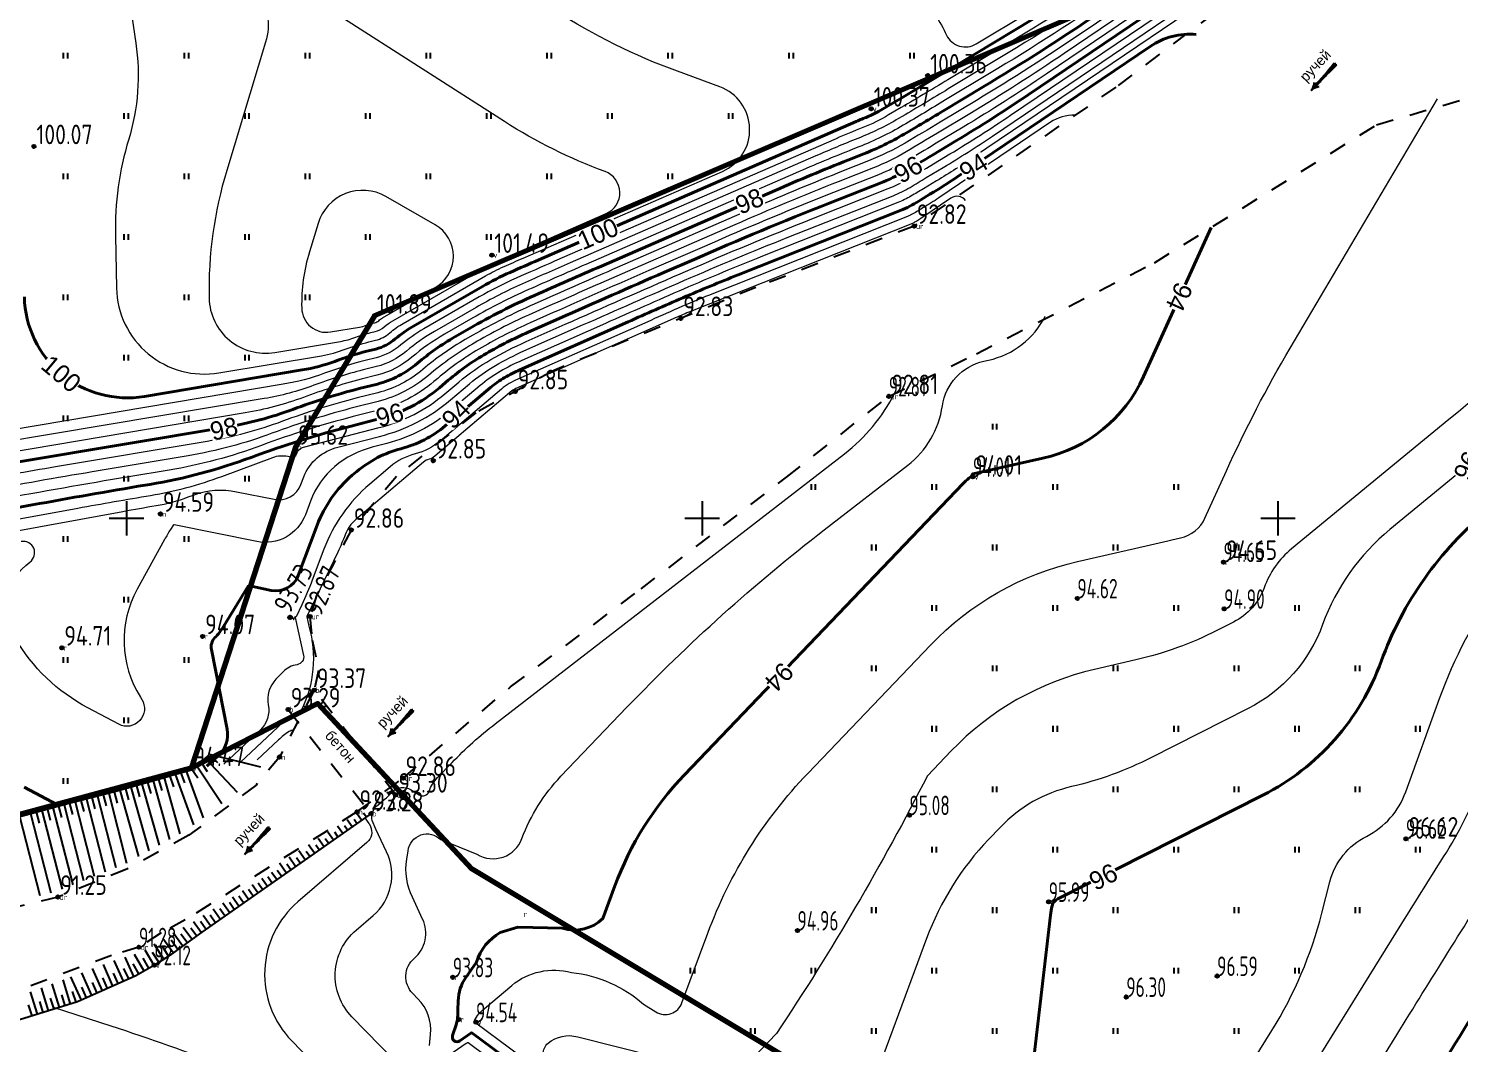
# Model space of a CAD drawing. Header units: metres. Extents: x 2284092 to 2335310, y 454860 to 483236.
# Drawn here: x 2285241.5 to 2285365.8, y 455404.4 to 455492.5 of the extents above; entities that cross this region are included whole.
import ezdxf

# ---------------------------------------------------------------- set-up
doc = ezdxf.new("R2010")
doc.units = ezdxf.units.M
doc.header["$PDMODE"] = 32
doc.header["$PDSIZE"] = 0.3
doc.linetypes.add('ЛИНИЯ_1.5-1.5', pattern=[3, 1.5, -1.5])
for name, color, linetype in [('-_линия', 7, 'Continuous'), ('0 @ 0.5', 7, 'Continuous'), ('Eg.14_Ограждения', 7, 'Continuous'), ('Eg.14_Ограждения1', 7, 'Continuous'), ('P', 94, 'Continuous'), ('Pr', 7, 'Continuous'), ('Pur', 7, 'Continuous'), ('Pv', 7, 'Continuous'), ('T', 7, 'Continuous'), ('КОД', 7, 'Continuous')]:
    doc.layers.add(name, color=color, linetype=linetype)
doc.styles.add('pragmai.shx2', font='pragmai.shx', dxfattribs={"height": 1.6})
doc.styles.get("Standard").update_dxf_attribs({"font": 'eskdu.shx'})
doc.styles.add('Рубленый (Р-131)', font='p131.ttf')
doc.linetypes.add('ЛИНИЯ_СВЯЗИ', pattern='A,4.5,[133,ltypeshp.shx,S=0.2,R=0,X=-0.2,Y=0],1e-05,[133,ltypeshp.shx,S=0.15,R=0,X=-0.15,Y=0],1e-05,[133,ltypeshp.shx,S=0.1,R=0,X=-0.1,Y=0],1e-05,[133,ltypeshp.shx,S=0.05,R=0,X=-0.05,Y=0],4.5,-2', length=11.00003)

# ---------------------------------------------------------------- blocks, each defined once
blk = doc.blocks.new('Крест сетки')
at = {"color": 72, "linetype": 'Continuous'}
for p, q in [((0, 3), (0, -3)), ((-3, 0), (3, 0))]:
    blk.add_line(p, q, dxfattribs=at)
blk = doc.blocks.new('Штриховка Луговая растительность')
at = {"color": 3, "linetype": 'Continuous'}
for p, q in [((-0.4, 1), (-0.4, 0)), ((0.4, 0), (0.4, 1))]:
    blk.add_line(p, q, dxfattribs=at)
blk = doc.blocks.new('Направление течения')
at = {"linetype": 'Continuous'}
h = blk.add_hatch(color=0, dxfattribs=at)
edge = h.paths.add_edge_path()
edge.add_arc((-0.03, 2.33), 1.04, 241.8876, 266.7395)
edge.add_spline(control_points=[(-0.09, 1.3), (-0.09, 1.51), (-0.11, 2.34), (-0.14, 4.01), (-0.23, 5.45), (-0.28, 6.27)], knot_values=[0, 0, 0, 0, 0.625751, 2.516384, 4.981065, 4.981065, 4.981065, 4.981065], degree=3, periodic=0)
edge.add_arc((-0.05, 6.62), 0.414, 235.3367, 276.6842)
edge.add_arc((0.05, 6.62), 0.414, 263.3158, 304.6633)
edge.add_spline(control_points=[(0.28, 6.27), (0.23, 5.45), (0.14, 4.01), (0.11, 2.34), (0.09, 1.51), (0.09, 1.3)], knot_values=[0, 0, 0, 0, 2.464681, 4.355314, 4.981065, 4.981065, 4.981065, 4.981065], degree=3, periodic=0)
edge.add_arc((0.03, 2.33), 1.04, 273.2605, 298.1124)
edge.add_spline(control_points=[(0.52, 1.42), (0.39, 1.22), (0.12, 0.79), (0.04, 0.28), (0, 0)], knot_values=[0, 0, 0, 0, 0.685038, 1.525237, 1.525237, 1.525237, 1.525237], degree=3, periodic=0)
edge.add_spline(control_points=[(0, 0), (-0.04, 0.28), (-0.12, 0.79), (-0.39, 1.22), (-0.52, 1.42)], knot_values=[0, 0, 0, 0, 0.840199, 1.525237, 1.525237, 1.525237, 1.525237], degree=3, periodic=0)
at = {"color": 0, "linetype": 'Continuous'}
blk.add_line((0, 0), (0, 6.2), dxfattribs=at)
for centre, radius, start, end in [((-0.05, 6.62), 0.414, 235.3367, 276.6842), ((0.05, 6.62), 0.414, 263.3158, 304.6633), ((-0.03, 2.33), 1.04, 241.8876, 266.7395), ((0.03, 2.33), 1.04, 273.2605, 298.1124)]:
    blk.add_arc(centre, radius, start, end, dxfattribs=at)
for points in [[(-0.09, 1.3), (-0.1, 1.92), (-0.15, 3.81), (-0.28, 6.27)], [(0.09, 1.3), (0.1, 1.92), (0.15, 3.81), (0.28, 6.27)], [(0, 0), (-0.19, 0.82), (-0.52, 1.42)], [(0, 0), (0.19, 0.82), (0.52, 1.42)]]:
    blk.add_spline(points, degree=3, dxfattribs=at)

msp = doc.modelspace()

# ---------------------------------------------------------------- linework, layer by layer
at = {"linetype": 'Continuous'}
for p, q in [((2285257.21, 455429.5), (2285261.63, 455428.41)), ((2285257.21, 455429.5), (2285257.9, 455428.78)), ((2285255.63, 455428.29), (2285256.19, 455427.46)), ((2285256.05, 455428.57), (2285258.28, 455425.23)), ((2285256.46, 455428.85), (2285257.02, 455428.01)), ((2285256.85, 455429.16), (2285259.62, 455426.22)), ((2285251.84, 455427.04), (2285252.11, 455426.08)), ((2285252.32, 455427.18), (2285253.75, 455422.1)), ((2285252.8, 455427.32), (2285253.07, 455426.35)), ((2285253.28, 455427.45), (2285254.65, 455422.6)), ((2285253.76, 455427.61), (2285254.1, 455426.67)), ((2285254.23, 455427.78), (2285255.82, 455423.36)), ((2285254.7, 455427.95), (2285255.04, 455427.01)), ((2285255.17, 455428.12), (2285256.66, 455423.99)), ((2285247.01, 455425.74), (2285247.26, 455424.77)), ((2285247.5, 455425.86), (2285249.09, 455419.66)), ((2285247.98, 455425.98), (2285248.23, 455425.02)), ((2285248.46, 455426.11), (2285250.02, 455420.05)), ((2285248.95, 455426.23), (2285249.2, 455425.26)), ((2285249.43, 455426.37), (2285251.05, 455420.62)), ((2285249.91, 455426.5), (2285250.18, 455425.54)), ((2285250.39, 455426.64), (2285251.95, 455421.12)), ((2285250.87, 455426.77), (2285251.15, 455425.81)), ((2285251.35, 455426.91), (2285252.85, 455421.61)), ((2285242.17, 455424.49), (2285242.42, 455423.52)), ((2285242.65, 455424.62), (2285244.41, 455417.78)), ((2285243.14, 455424.74), (2285243.38, 455423.77)), ((2285243.62, 455424.87), (2285245.34, 455418.16)), ((2285244.11, 455424.99), (2285244.35, 455424.02)), ((2285244.59, 455425.11), (2285246.28, 455418.53)), ((2285245.07, 455425.24), (2285245.32, 455424.27)), ((2285245.56, 455425.36), (2285247.21, 455418.91)), ((2285246.04, 455425.49), (2285246.29, 455424.52)), ((2285246.53, 455425.61), (2285248.15, 455419.29)), ((2285240.71, 455424.12), (2285242.48, 455417.24)), ((2285241.68, 455424.37), (2285243.45, 455417.48)), ((2285268.78, 455422.63), (2285268.34, 455423.27)), ((2285269.19, 455422.91), (2285268.94, 455423.28)), ((2285269.6, 455423.2), (2285269.18, 455423.81)), ((2285270.01, 455423.49), (2285269.77, 455423.83)), ((2285270.42, 455423.77), (2285270.02, 455424.35)), ((2285270.83, 455424.06), (2285270.6, 455424.39)), ((2285267.15, 455421.48), (2285266.65, 455422.19)), ((2285267.56, 455421.77), (2285267.27, 455422.17)), ((2285267.97, 455422.05), (2285267.49, 455422.73)), ((2285268.37, 455422.34), (2285268.1, 455422.73)), ((2285265.51, 455420.33), (2285264.96, 455421.11)), ((2285265.92, 455420.62), (2285265.6, 455421.07)), ((2285266.33, 455420.91), (2285265.81, 455421.65)), ((2285266.74, 455421.19), (2285266.44, 455421.62)), ((2285263.87, 455419.19), (2285263.28, 455420.03)), ((2285264.28, 455419.47), (2285263.94, 455419.96)), ((2285264.69, 455419.76), (2285264.12, 455420.57)), ((2285265.1, 455420.05), (2285264.77, 455420.51)), ((2285261.82, 455417.75), (2285261.44, 455418.3)), ((2285262.23, 455418.04), (2285261.77, 455418.7)), ((2285262.64, 455418.33), (2285262.27, 455418.85)), ((2285263.05, 455418.61), (2285262.61, 455419.24)), ((2285263.46, 455418.9), (2285263.1, 455419.41)), ((2285259.77, 455416.32), (2285259.22, 455417.1)), ((2285260.18, 455416.61), (2285259.77, 455417.19)), ((2285260.59, 455416.89), (2285260.07, 455417.64)), ((2285261, 455417.18), (2285260.6, 455417.75)), ((2285261.41, 455417.47), (2285260.92, 455418.17)), ((2285258.13, 455415.17), (2285257.53, 455416.04)), ((2285258.54, 455415.46), (2285258.1, 455416.09)), ((2285258.95, 455415.75), (2285258.38, 455416.57)), ((2285259.36, 455416.03), (2285258.94, 455416.64)), ((2285256.5, 455414.02), (2285255.82, 455414.96)), ((2285256.91, 455414.31), (2285256.44, 455414.98)), ((2285257.31, 455414.6), (2285256.68, 455415.5)), ((2285257.72, 455414.89), (2285257.27, 455415.53)), ((2285254.07, 455412.26), (2285253.17, 455413.5)), ((2285254.48, 455412.55), (2285253.89, 455413.35)), ((2285254.88, 455412.85), (2285254.05, 455413.98)), ((2285255.28, 455413.14), (2285254.74, 455413.88)), ((2285255.69, 455413.44), (2285254.94, 455414.46)), ((2285256.09, 455413.73), (2285255.59, 455414.41)), ((2285251.53, 455410.67), (2285250.71, 455412.12)), ((2285252.4, 455411.16), (2285251.64, 455412.5)), ((2285252.82, 455411.43), (2285252.28, 455412.27)), ((2285253.24, 455411.7), (2285252.41, 455413)), ((2285253.66, 455411.97), (2285253.13, 455412.81)), ((2285247.91, 455408.96), (2285247.06, 455410.88)), ((2285248.83, 455409.37), (2285248, 455411.23)), ((2285249.74, 455409.78), (2285248.93, 455411.58)), ((2285250.2, 455409.99), (2285249.79, 455410.9)), ((2285250.65, 455410.19), (2285249.9, 455411.87)), ((2285251.09, 455410.42), (2285250.6, 455411.29)), ((2285251.96, 455410.92), (2285251.47, 455411.78)), ((2285244.19, 455407.51), (2285243.56, 455409.56)), ((2285245.15, 455407.81), (2285244.5, 455409.91)), ((2285246.09, 455408.15), (2285245.18, 455410.17)), ((2285247, 455408.56), (2285246.12, 455410.52)), ((2285247.46, 455408.76), (2285247.05, 455409.67)), ((2285248.37, 455409.17), (2285247.96, 455410.08)), ((2285249.28, 455409.58), (2285248.87, 455410.49)), ((2285242.28, 455406.92), (2285241.68, 455408.86)), ((2285243.24, 455407.22), (2285242.62, 455409.21)), ((2285243.72, 455407.37), (2285243.42, 455408.32)), ((2285244.67, 455407.66), (2285244.38, 455408.62)), ((2285245.63, 455407.96), (2285245.33, 455408.91)), ((2285246.54, 455408.35), (2285246.14, 455409.26)), ((2285241.81, 455406.77), (2285241.51, 455407.73)), ((2285242.76, 455407.07), (2285242.47, 455408.03))]:
    msp.add_line(p, q, dxfattribs=at)
at = {"color": 5, "linetype": 'ЛИНИЯ_1.5-1.5'}
for points, elevation in [([(2285316.21, 455460.59), (2285323.82, 455464.29), (2285339.27, 455472.2), (2285358.56, 455484.18), (2285378.08, 455489.85), (2285401.59, 455490.9), (2285424.75, 455496.19), (2285441.33, 455502.7), (2285451.19, 455509.62), (2285469.21, 455520.57), (2285476.79, 455525.9)], 92.81), ([(2285270.02, 455424.49), (2285274.02, 455427.43), (2285283.36, 455435.35), (2285294.71, 455443.88), (2285307.32, 455453.57), (2285316.21, 455460.59)], 92.28)]:
    msp.add_lwpolyline(points, dxfattribs=dict(at, elevation=elevation))
for points in [[(2285354.08, 455501.13), (2285335.92, 455487.45)], [(2285335.92, 455487.45), (2285318.42, 455475.38), (2285304.67, 455470.05), (2285287.19, 455462.87), (2285280.33, 455459.16), (2285273.45, 455453.63), (2285269.53, 455448.98), (2285266.52, 455443.3), (2285265.93, 455441.47), (2285266.12, 455439.42), (2285266.69, 455436.78), (2285266.31, 455435.07), (2285263.29, 455429.26), (2285261.26, 455426.83), (2285255.42, 455422.47), (2285250.05, 455419.52), (2285244.05, 455417.1), (2285236.51, 455415.3)], [(2285270.02, 455424.49), (2285255.11, 455415.11), (2285253.03, 455414), (2285251.09, 455412.74), (2285248.72, 455412.03), (2285240.12, 455408.8)]]:
    msp.add_lwpolyline(points, dxfattribs=at)
at = {"linetype": 'ЛИНИЯ_1.5-1.5', "elevation": 93.3}
msp.add_lwpolyline([(2285273.4, 455425.98), (2285266.31, 455435.07), (2285264.05, 455433.39), (2285271.24, 455424.35)], dxfattribs=at)
at = {"linetype": 'Continuous'}
for points in [[(2285257.21, 455429.5), (2285256.64, 455428.96), (2285255.62, 455428.28), (2285253.52, 455427.52), (2285249.07, 455426.26), (2285235.08, 455422.67)], [(2285271.24, 455424.35), (2285270.55, 455423.86), (2285256.55, 455414.06), (2285253.71, 455412), (2285252.43, 455411.18), (2285250.82, 455410.27), (2285245.74, 455407.99), (2285236.1, 455405.01)]]:
    msp.add_lwpolyline(points, dxfattribs=at)
at = {"layer": 'Eg.14_Ограждения', "color": 42, "linetype": 'Continuous', "lineweight": 15, "ltscale": 0.5, "flags": 128}
for points, elevation in [([(2285121.01, 455530.83, 0), (2285131.18, 455533.9)], 93), ([(2285137.69, 455396.96, 0), (2285133.53, 455400.65)], 93), ([(2285183.34, 455357.59, 0), (2285178.64, 455362.17)], 93), ([(2285161.37, 455354.79, 0), (2285167.02, 455348.34)], 92.5), ([(2285181.37, 455628.72, 0), (2285184.82, 455627.52)], 89.5), ([(2285195.22, 455585.45, 0), (2285195.12, 455589.56)], 96.5), ([(2285199, 455603.61, -0.000001), (2285200.8, 455606.98)], 96.5), ([(2285355.24, 455502.8), (2285323.66, 455481.41, -0.013439), (2285320.36, 455479.31), (2285319.22, 455478.62, -0.002445), (2285318.13, 455477.98), (2285318.13, 455477.98, -0.038568), (2285317, 455477.42), (2285305.25, 455472.76, 0.008325), (2285298.39, 455469.91), (2285298.39, 455469.91, 0.001597), (2285291.59, 455466.92), (2285284.35, 455463.71, 0.02646), (2285282.45, 455462.75), (2285282.45, 455462.75, 0.045024), (2285280.71, 455461.52), (2285278.15, 455459.35, -0.113689), (2285272.62, 455456.5), (2285271.35, 455456.17, 0.114031), (2285268.09, 455454.49), (2285268.09, 455454.49, 0.127033), (2285265.99, 455451.5), (2285265.54, 455450.31, -0.368085), (2285261.32, 455447.98), (2285254.14, 455449.44, -0.082784), (2285254.1, 455449.45), (2285254.1, 455449.45, 0.40988), (2285254.08, 455449.44), (2285253.82, 455449.03, 0.010861), (2285253.32, 455448.16), (2285250.94, 455443.83, 0.272101), (2285251.21, 455434.46), (2285251.33, 455434.27, -0.766735), (2285249.33, 455432.11), (2285246.66, 455433.53, -0.141932), (2285240.32, 455439.64)], 94.5), ([(2285235.07, 455447.92), (2285249.7, 455450.6, -0.003736), (2285252.57, 455451.1), (2285252.57, 455451.1, 0.047537), (2285255.37, 455451.85), (2285255.83, 455452.02, -0.1402), (2285259.57, 455452.31), (2285262.83, 455451.65, 0.368086), (2285265.16, 455452.94), (2285265.41, 455453.6, -0.127035), (2285266.57, 455455.25), (2285266.57, 455455.25, -0.114031), (2285268.37, 455456.18), (2285271.99, 455457.11, 0.11369), (2285278.14, 455460.28), (2285279.79, 455461.68, -0.045024), (2285282.05, 455463.27), (2285282.05, 455463.27, -0.02646), (2285284.52, 455464.53), (2285289.62, 455466.79, -0.001597), (2285298.47, 455470.67), (2285298.47, 455470.67, -0.008325), (2285307.39, 455474.38), (2285316.57, 455478.02, 0.03857), (2285318.05, 455478.74), (2285318.05, 455478.74, 0.002443), (2285319.46, 455479.59), (2285320.93, 455480.47, 0.013439), (2285325.21, 455483.2), (2285353.61, 455502.43, 0.075452)], 95), ([(2285235.73, 455449.04), (2285245.77, 455450.88, -0.003736), (2285252.1, 455451.99), (2285252.1, 455451.99, 0.047538), (2285258.29, 455453.64), (2285262.72, 455455.29, -0.1402), (2285264.01, 455455.39), (2285264.34, 455455.32, 0.368078), (2285264.78, 455455.57), (2285264.83, 455455.7, -0.127024), (2285265.05, 455456.01), (2285265.05, 455456.01, -0.114035), (2285265.39, 455456.19), (2285271.96, 455457.87, 0.113689), (2285277.66, 455460.81), (2285278.87, 455461.83, -0.045024), (2285281.66, 455463.79), (2285281.66, 455463.79, -0.026459), (2285284.7, 455465.34), (2285288.11, 455466.85, -0.001598), (2285298.08, 455471.23), (2285298.54, 455471.43, -0.008325), (2285309.52, 455476), (2285316.15, 455478.63, 0.038571), (2285317.96, 455479.51), (2285317.96, 455479.51, 0.002442), (2285319.7, 455480.55), (2285321.51, 455481.64, 0.013439), (2285326.77, 455485), (2285351.97, 455502.06, 0.075454)], 95.5), ([(2285344.79, 455389.03), (2285360.76, 455414.8, -0.001238), (2285364.62, 455420.98), (2285364.62, 455420.98, 0.05314), (2285367.8, 455427.5), (2285370.31, 455434.44, -0.134652), (2285382.59, 455451.81), (2285410.29, 455474.57, 0.027679), (2285417.2, 455480.92), (2285417.2, 455480.92, -0.082432), (2285424.67, 455486.41), (2285431.43, 455489.84, 0.025356), (2285452.71, 455502.03)], 97), ([(2285345.44, 455500.59), (2285332.99, 455492.16, -0.013438), (2285323.81, 455486.3), (2285320.66, 455484.4, -0.002445), (2285317.62, 455482.59), (2285317.62, 455482.59, -0.038569), (2285314.45, 455481.05), (2285312.24, 455480.17, 0.008325), (2285304.58, 455476.98), (2285292.63, 455471.78, 0.001597), (2285285.99, 455468.86), (2285285.41, 455468.6, 0.02646), (2285280.07, 455465.89), (2285279.43, 455465.52, 0.045025), (2285275.75, 455462.93), (2285275.75, 455462.93, -0.113691), (2285271.83, 455460.9), (2285270.04, 455460.45, 0.026502), (2285263.55, 455458.42), (2285263.55, 455458.42, -0.047538), (2285257, 455456.67), (2285243.85, 455454.46, 0.003736), (2285236.42, 455453.16)], 97.5), ([(2285347.07, 455500.96), (2285331.43, 455490.37, -0.013439), (2285323.24, 455485.13), (2285320.42, 455483.44, -0.002444), (2285317.71, 455481.82), (2285317.71, 455481.82, -0.03857), (2285314.88, 455480.44), (2285311.82, 455479.23, 0.008325), (2285302.82, 455475.49), (2285293.99, 455471.64, 0.001597), (2285286.52, 455468.36), (2285285.23, 455467.79, 0.026459), (2285280.47, 455465.37), (2285280.33, 455465.29, 0.045025), (2285276.22, 455462.4), (2285276.22, 455462.4, -0.11369), (2285271.86, 455460.15), (2285269.87, 455459.64, 0.026502), (2285262.64, 455457.38), (2285262.64, 455457.38, -0.047537), (2285255.35, 455455.43), (2285247.03, 455454.03, 0.003735), (2285237.64, 455452.38)], 97), ([(2285348.7, 455501.33), (2285329.88, 455488.58, -0.013438), (2285322.66, 455483.97), (2285320.18, 455482.48, -0.002445), (2285317.79, 455481.05), (2285317.79, 455481.05, -0.038569), (2285315.3, 455479.84), (2285311.39, 455478.29, 0.008325), (2285301.06, 455473.99), (2285295.36, 455471.51, 0.001597), (2285287.05, 455467.86), (2285285.06, 455466.97, 0.02646), (2285280.86, 455464.84), (2285280.86, 455464.84, 0.045024), (2285277.03, 455462.14), (2285276.7, 455461.87, -0.11369), (2285271.89, 455459.39), (2285269.7, 455458.83, 0.026502), (2285261.74, 455456.33), (2285261.74, 455456.33, -0.047537), (2285253.7, 455454.18), (2285250.21, 455453.6, 0.003735), (2285238.86, 455451.61)], 96.5), ([(2285360.68, 455387.86), (2285364.78, 455394.48, -0.001239), (2285373.02, 455407.7), (2285384.54, 455426.07, 0.05314), (2285390.25, 455437.77), (2285390.25, 455437.77, -0.134652), (2285397.53, 455448.08), (2285409.2, 455457.67, 0.027679), (2285422.39, 455469.79), (2285423.23, 455470.65, -0.082433), (2285435.58, 455479.73), (2285435.58, 455479.73, 0.025356), (2285449.05, 455487.45), (2285451.4, 455488.96, 0.030559), (2285468.4, 455501.41)], 98.5), ([(2285337.2, 455497.96, -0.013438), (2285328.19, 455492.21), (2285321.61, 455488.25, -0.002445), (2285317.28, 455485.67), (2285316.19, 455485.03, -0.038569), (2285313.94, 455483.93), (2285313.94, 455483.93, 0.008325), (2285311.62, 455482.97), (2285287.17, 455472.32, 0.001597), (2285283.86, 455470.86), (2285283.86, 455470.86, 0.02646), (2285280.63, 455469.22), (2285275.84, 455466.46, 0.045025), (2285273.83, 455465.05), (2285273.83, 455465.05, -0.113691), (2285271.69, 455463.94), (2285270.72, 455463.7, 0.026502), (2285267.19, 455462.59), (2285267.19, 455462.59, -0.047537), (2285263.62, 455461.64), (2285235.09, 455456.85, -0.457531)], 99.5), ([(2285249.83, 455497.95), (2285250.82, 455491.26, -0.110967), (2285250.2, 455482.92), (2285250.2, 455482.92, 0.078968), (2285249.05, 455474.54), (2285249.14, 455469.99, 0.457531), (2285258.03, 455462.63), (2285266.93, 455464.12, 0.047538), (2285269, 455464.68), (2285269, 455464.68, -0.026502), (2285271.06, 455465.32), (2285271.63, 455465.46, 0.113687), (2285272.87, 455466.1), (2285272.87, 455466.1, -0.045022), (2285274.04, 455466.93), (2285281.18, 455471.05, -0.026458), (2285282.79, 455471.86), (2285282.79, 455471.86, -0.001599), (2285284.44, 455472.59), (2285301.75, 455480.13, 0.676262), (2285301.53, 455487.47), (2285297.85, 455488.82, -0.054249), (2285287.26, 455494.08)], 100.5), ([(2285337.36, 455497.33, -0.013439), (2285325.84, 455489.98), (2285321.37, 455487.29, -0.002444), (2285317.36, 455484.9), (2285317.06, 455484.72, -0.038569), (2285313.51, 455482.99), (2285313.51, 455482.99, 0.008324), (2285309.86, 455481.47), (2285288.53, 455472.18, 0.001598), (2285284.39, 455470.36), (2285284.39, 455470.36, 0.02646), (2285280.36, 455468.31), (2285276.74, 455466.22, 0.045024), (2285274.31, 455464.52), (2285274.31, 455464.52, -0.11369), (2285271.73, 455463.18), (2285270.55, 455462.88, 0.026502), (2285266.28, 455461.55), (2285266.28, 455461.55, -0.047538), (2285261.97, 455460.39), (2285234.31, 455455.76, 0.003736)], 99), ([(2285319.2, 455495.37, -0.040793), (2285321.22, 455491.96), (2285321.22, 455491.96, 0.439659), (2285323.8, 455491.2), (2285332.88, 455496.67, 0.013438)], 100.5), ([(2285350.09, 455388.64), (2285360.31, 455405.13, -0.001238), (2285369.23, 455419.44), (2285369.23, 455419.44, 0.05314), (2285376.58, 455434.51), (2285376.96, 455435.55, -0.134652), (2285387.57, 455450.57), (2285409.93, 455468.94, 0.027679), (2285418.93, 455477.21), (2285418.93, 455477.21, -0.082432), (2285428.66, 455484.37), (2285432.81, 455486.47, 0.025356), (2285451.49, 455497.17)], 97.5), ([(2285336.1, 455495.74, -0.013439), (2285324.96, 455488.63), (2285321.13, 455486.33, -0.002444), (2285317.45, 455484.13), (2285317.45, 455484.13, -0.03857), (2285313.61, 455482.26), (2285313.09, 455482.05, 0.008325), (2285308.1, 455479.98), (2285289.9, 455472.05, 0.001597), (2285284.92, 455469.86), (2285284.92, 455469.86, 0.02646), (2285280.08, 455467.4), (2285277.63, 455465.99, 0.045023), (2285274.79, 455463.99), (2285274.79, 455463.99, -0.113689), (2285271.76, 455462.42), (2285270.38, 455462.07, 0.026502), (2285265.37, 455460.5), (2285265.37, 455460.5, -0.047538), (2285260.31, 455459.15), (2285237.49, 455455.32, 0.003735)], 98.5), ([(2285416.8, 455494.64), (2285412.69, 455492.55, 0.082433), (2285412.01, 455492.05), (2285412.01, 455492.05, -0.027679), (2285411.38, 455491.48), (2285359.71, 455449.02, 0.134652), (2285353.88, 455440.77), (2285353.88, 455440.77, -0.190839), (2285347.42, 455433.48), (2285338.97, 455429.2, -0.060623), (2285332.06, 455426.69), (2285332.06, 455426.69, 0.146219), (2285325.9, 455423.18), (2285324.87, 455422.11, 0.102615), (2285319.49, 455413.5), (2285311.99, 455393.23, -0.472775), (2285311.89, 455393.19), (2285311.85, 455393.22, 0.354605), (2285311.81, 455393.22), (2285311.81, 455393.22, 0.436054), (2285311.81, 455393.18), (2285312.02, 455393.01)], 95.5), ([(2285262.26, 455493.68, -0.110964), (2285262.09, 455491.36), (2285258.71, 455480.2, 0.078967), (2285257.18, 455469.13), (2285257.18, 455469.13, 0.457532), (2285262.88, 455464.41), (2285268.58, 455465.36, 0.047536), (2285269.91, 455465.72), (2285269.91, 455465.72, -0.0265), (2285271.23, 455466.13), (2285271.59, 455466.22, 0.113688), (2285272.39, 455466.63), (2285272.39, 455466.63, -0.045023), (2285273.14, 455467.16), (2285281.46, 455471.96, -0.026462), (2285282.26, 455472.36), (2285282.26, 455472.36, -0.001595), (2285283.08, 455472.72), (2285291.67, 455476.47, 0.676262), (2285291.56, 455480.12), (2285291.56, 455480.12, -0.054249), (2285282.84, 455484.45), (2285268.52, 455493.61, -0.282213)], 101), ([(2285339.49, 455389.42), (2285349.47, 455405.51, 0.076036), (2285353.81, 455415.69), (2285354.51, 455418.43, -0.215872), (2285357.68, 455422.37), (2285357.68, 455422.37, 0.190839), (2285361.09, 455426.23), (2285364.04, 455434.36, -0.134652), (2285376.76, 455452.36), (2285410.65, 455480.21, 0.027679), (2285415.47, 455484.63), (2285415.47, 455484.63, -0.082432), (2285420.68, 455488.46), (2285430.04, 455493.21, 0.025356)], 96.5), ([(2285391.9, 455490.68), (2285387.64, 455484.1, -0.077151), (2285364.84, 455458.57), (2285351.18, 455447.35, 0.134652), (2285348.8, 455443.97), (2285348.8, 455443.97, -0.190839), (2285346.15, 455440.99), (2285344.7, 455440.25, -0.060624), (2285337.67, 455437.7), (2285334.07, 455436.87, 0.146218), (2285321.63, 455429.8), (2285319.56, 455427.64, -0.028643), (2285306.45, 455405.24), (2285302.87, 455401.51)], 95), ([(2285294.9, 455407.79), (2285295.98, 455407.12, 0.472772), (2285298.24, 455407.9), (2285300.49, 455413.97, -0.102615), (2285309.16, 455427.83), (2285319.83, 455438.99, -0.146219), (2285332.59, 455446.25), (2285338.56, 455447.62, -0.002116), (2285341.54, 455448.3), (2285341.54, 455448.3, 0.235981), (2285343.66, 455450.02), (2285345.52, 455454.11, -0.027032), (2285351.06, 455464.78), (2285363.85, 455486.42)], 94.5), ([(2285332.37, 455485, 0.160663), (2285330.25, 455484.4), (2285320.55, 455477.83, -0.013441), (2285319.21, 455476.98), (2285318.75, 455476.7, -0.002435), (2285318.3, 455476.44), (2285318.3, 455476.44, -0.038577), (2285317.84, 455476.21), (2285300.99, 455469.53, 0.008325), (2285298.24, 455468.39), (2285298.24, 455468.39, 0.001597), (2285295.53, 455467.19), (2285283.99, 455462.08, 0.026457), (2285283.24, 455461.7), (2285283.24, 455461.7, 0.045026), (2285282.56, 455461.22), (2285277.24, 455456.71, -0.11369), (2285275.07, 455455.59), (2285275.07, 455455.59, 0.114032), (2285272.9, 455454.47), (2285271.13, 455452.96, 0.127033), (2285267.15, 455447.31), (2285266.14, 455444.63, -0.021053), (2285265.22, 455442.48), (2285264.73, 455441.45, -0.203875), (2285264.68, 455441.41), (2285264.68, 455441.41, 0.383773), (2285264.66, 455441.37), (2285265.38, 455438.09, -0.433277), (2285264.82, 455437.28), (2285264.82, 455437.28, 0.162374), (2285263.61, 455436.66), (2285262.99, 455436.02, 0.24725), (2285262.32, 455433.79), (2285262.32, 455433.79, -0.259242), (2285261.61, 455431.59), (2285258.45, 455428.64)], 93.5), ([(2285322.87, 455477.61, 0.390732), (2285321.6, 455477.81), (2285318.99, 455476.04, -0.013443), (2285318.63, 455475.81), (2285318.51, 455475.74, -0.002429), (2285318.39, 455475.67), (2285318.39, 455475.67, -0.038581), (2285318.27, 455475.6), (2285298.85, 455467.91, 0.008328), (2285298.17, 455467.62), (2285298.17, 455467.62, 0.001595), (2285297.49, 455467.33), (2285283.81, 455461.26, 0.026464), (2285283.64, 455461.17), (2285283.64, 455461.17, 0.04502), (2285283.48, 455461.06), (2285276.78, 455455.38, -0.113691), (2285276.29, 455455.13), (2285276.29, 455455.13, 0.114033), (2285275.8, 455454.88), (2285269.92, 455449.88, 0.127032), (2285269, 455448.57), (2285269, 455448.57, -0.021051), (2285268.35, 455447.06), (2285265.68, 455441.47, -0.203887), (2285265.67, 455441.46), (2285265.67, 455441.46, 0.383786), (2285265.67, 455441.45), (2285265.85, 455440.62, -0.186664), (2285265.18, 455433.3, 0.039732)], 93), ([(2285277.29, 455422.09), (2285280.44, 455420.82, 0.472771), (2285284.35, 455422.18), (2285284.35, 455422.18, -0.102615), (2285287.73, 455427.59), (2285293.47, 455433.58, -0.037348), (2285310.6, 455449), (2285317.85, 455454.61, 0.194403), (2285320.86, 455459.76), (2285320.86, 455459.76, -0.311511), (2285324.47, 455463.64), (2285324.87, 455463.73, 0.225263), (2285329.79, 455467.56)], 93.5), ([(2285271.66, 455423.01), (2285271.34, 455423.76, -0.213347), (2285271.66, 455424.97), (2285271.66, 455424.97, 0.03433), (2285273.09, 455426.22), (2285273.12, 455426.26, -0.348251), (2285274.68, 455426.44), (2285275.43, 455425.98, 0.472772), (2285276.28, 455426.28), (2285276.28, 455426.28, -0.102617), (2285277.02, 455427.47), (2285278.28, 455428.78, -0.037348), (2285282.03, 455432.15), (2285312.35, 455455.6, 0.109692), (2285316.71, 455460.83, 0.109692)], 93), ([(2285240.24, 455439.79, -0.384461), (2285241.62, 455446.2), (2285241.62, 455446.2, 0.800022), (2285240.87, 455447.98)], 94.5), ([(2285265.18, 455433.3, 0.100304), (2285264.74, 455433.12), (2285264.74, 455433.12, 0.040964), (2285263.15, 455431.86), (2285259.9, 455428.83)], 93), ([(2285264.5, 455431.58, 0.150797), (2285264.12, 455431.47), (2285264.12, 455431.47, 0.040968), (2285263.21, 455430.75), (2285261.35, 455429.01)], 92.5), ([(2285271.07, 455423.48), (2285271.19, 455423.23, -0.337441), (2285270.89, 455421.83), (2285264.89, 455416.68, 0.432198), (2285264.34, 455404.63), (2285271.25, 455397.5, -0.219782)], 92.5), ([(2285273.28, 455402.89), (2285269.59, 455406.69, -0.432198), (2285269.94, 455414.22), (2285271.42, 455415.49, 0.337441), (2285272.6, 455421.02), (2285271.66, 455423.01)], 93), ([(2285276.31, 455404.21), (2285276.41, 455405.17, 0.219752), (2285275.32, 455408.27), (2285274.85, 455408.75, -0.432197), (2285274.99, 455411.77), (2285274.99, 455411.77, 0.337441), (2285275.72, 455415.19), (2285274.83, 455417.08, -0.148302), (2285274.34, 455420.38), (2285274.46, 455421.12, -0.628151), (2285277.29, 455422.09, -0.035629)], 93.5), ([(2285286.2, 455401.79), (2285280.33, 455406.16), (2285280.34, 455406.16), (2285280.26, 455406.11, -0.715003), (2285280.22, 455406.15), (2285280.22, 455406.16, 0.073815), (2285280.25, 455406.34), (2285280.25, 455406.35, -0.150814), (2285280.31, 455406.53), (2285280.5, 455406.8, -0.064583), (2285281.09, 455407.43), (2285283.46, 455409.42, -0.246278), (2285288.65, 455410.54), (2285288.65, 455410.54, -0.158964), (2285294.9, 455407.79, 0.124943)], 94.5), ([(2285258.61, 455402.35, 0.014101), (2285248.69, 455405.88), (2285243.68, 455407.5)], 92.5), ([(2285286.67, 455402.55, -0.484444), (2285286.62, 455404.4), (2285286.62, 455404.4, -0.246277), (2285289.19, 455404.96), (2285302.87, 455401.51)], 95), ([(2285282.74, 455402.15), (2285279.68, 455404.43, 0.268364), (2285279.6, 455404.44), (2285279.6, 455404.44, 0.048962), (2285279.51, 455404.39), (2285276.41, 455402.25, -0.716534)], 93.5)]:
    msp.add_lwpolyline(points, format="xyb", dxfattribs=dict(at, elevation=elevation))
at = {"layer": 'Eg.14_Ограждения', "color": 42, "linetype": 'Continuous', "lineweight": 40, "ltscale": 0.5, "flags": 128}
for points, elevation in [([(2285149.03, 455344.01, 0), (2285143.48, 455347.36)], 92), ([(2285173.89, 455628.54, 0), (2285177.8, 455627.17)], 90), ([(2285350.34, 455501.69), (2285328.32, 455486.79, -0.013439), (2285322.08, 455482.8), (2285319.94, 455481.51, -0.002444), (2285317.88, 455480.28), (2285317.88, 455480.28, -0.03857), (2285315.73, 455479.23), (2285310.97, 455477.35, 0.008325), (2285299.3, 455472.49), (2285296.72, 455471.37, 0.001598), (2285287.58, 455467.35), (2285284.88, 455466.16, 0.026459), (2285281.26, 455464.32), (2285281.26, 455464.32, 0.045025), (2285277.95, 455461.99), (2285277.18, 455461.34, -0.11369), (2285271.93, 455458.63), (2285269.53, 455458.01, 0.026502), (2285260.83, 455455.29), (2285260.83, 455455.29, -0.047537), (2285252.04, 455452.94), (2285251.64, 455452.88, 0.003735), (2285241.83, 455451.16), (2285236.39, 455450.16, -0.021443)], 96), ([(2285327.79, 455394.41), (2285330.25, 455415.53, -0.036754), (2285330.39, 455416.35), (2285330.39, 455416.35, -0.215869), (2285330.87, 455416.94), (2285348.69, 455425.96, 0.190839), (2285358.96, 455437.56), (2285358.96, 455437.56, -0.134652), (2285368.24, 455450.69), (2285411.02, 455485.84, 0.027679), (2285413.74, 455488.34), (2285413.74, 455488.34, -0.082432), (2285416.68, 455490.51), (2285436.42, 455500.52, 0.09771), (2285437.64, 455501.47, 0.09771)], 96), ([(2285334.54, 455493.95, -0.013439), (2285324.39, 455487.46), (2285320.9, 455485.36, -0.002444), (2285317.53, 455483.36), (2285317.53, 455483.36, -0.03857), (2285314.03, 455481.65), (2285312.66, 455481.11, 0.008325), (2285306.34, 455478.48), (2285291.26, 455471.91, 0.001597), (2285285.45, 455469.36), (2285285.45, 455469.36, 0.026459), (2285279.8, 455466.49), (2285278.53, 455465.76, 0.045025), (2285275.27, 455463.46), (2285275.27, 455463.46, -0.11369), (2285271.79, 455461.66), (2285270.21, 455461.26, 0.026501), (2285264.46, 455459.46), (2285264.46, 455459.46, -0.047537), (2285258.66, 455457.91), (2285240.67, 455454.89, 0.003736)], 98), ([(2285330.53, 455494.44), (2285321.85, 455489.21, -0.002444), (2285317.19, 455486.44), (2285315.32, 455485.34, -0.038571), (2285314.36, 455484.87), (2285314.36, 455484.87, 0.008326), (2285313.38, 455484.47), (2285285.81, 455472.45, 0.001598), (2285283.32, 455471.36), (2285283.32, 455471.36, 0.026459), (2285280.91, 455470.13), (2285274.94, 455466.69, 0.045024), (2285273.35, 455465.58), (2285273.35, 455465.58, -0.113689), (2285271.66, 455464.7), (2285270.89, 455464.51, 0.026501), (2285268.1, 455463.63), (2285268.1, 455463.63, -0.047537), (2285265.27, 455462.88), (2285251.57, 455460.58, -0.457532), (2285241.14, 455469.23)], 100), ([(2285355.23, 455388.38), (2285361.1, 455397.48, -0.001239), (2285372.58, 455415.89), (2285376.59, 455422.29, 0.05314), (2285383.6, 455436.66), (2285383.6, 455436.66, -0.134652), (2285392.55, 455449.33), (2285409.56, 455463.3, 0.027679), (2285420.66, 455473.5), (2285420.66, 455473.5, -0.082433), (2285432.66, 455482.32), (2285434.2, 455483.1, 0.025356), (2285450.27, 455492.31), (2285453.07, 455494.11, 0.030559)], 98), ([(2285256.99, 455428.46), (2285258, 455429.39, 0.259243), (2285258.74, 455431.68), (2285257.38, 455438.59, -0.24725), (2285257.69, 455439.63), (2285257.69, 455439.63, 0.057386), (2285258.43, 455440.59), (2285260.57, 455444.11, -0.409903), (2285260.75, 455444.15), (2285260.75, 455444.15, 0.082804), (2285260.98, 455444.06), (2285262.58, 455443.74, 0.368086), (2285264.92, 455445.03), (2285266.57, 455449.41, -0.127033), (2285269.61, 455453.73), (2285270, 455454.05, -0.114032), (2285273.84, 455456.04), (2285273.84, 455456.04, 0.11369), (2285277.69, 455458.03), (2285281.63, 455461.37, -0.045025), (2285282.85, 455462.22), (2285282.85, 455462.22, -0.026459), (2285284.17, 455462.89), (2285293.56, 455467.06, -0.001597), (2285298.32, 455469.15), (2285298.32, 455469.15, -0.008325), (2285303.12, 455471.14), (2285317.42, 455476.81, 0.038567), (2285318.22, 455477.21), (2285318.22, 455477.21, 0.002446), (2285318.99, 455477.66), (2285319.78, 455478.14, 0.013439), (2285322.1, 455479.62), (2285338.9, 455490.99, -0.174025), (2285342.9, 455492.02, -0.174025)], 94), ([(2285344.19, 455475.26), (2285338.32, 455462.3, -0.23598), (2285329.59, 455455.21), (2285323.54, 455453.87, 0.311511), (2285323.44, 455453.76), (2285323.44, 455453.76, -0.194411), (2285323.35, 455453.62), (2285323.16, 455453.47, 0.037355), (2285322.66, 455453.02), (2285298.45, 455427.71, 0.102615), (2285292.42, 455418.07), (2285291.37, 455415.24, -0.275312), (2285287.87, 455414.39), (2285284, 455414.47)], 94), ([(2285244.01, 455425.11), (2285241.13, 455426.63, -0.141932)], 94), ([(2285284.47, 455401.97), (2285280.01, 455405.3, 0.268374), (2285279.97, 455405.3), (2285279.97, 455405.3, 0.048954), (2285279.92, 455405.28), (2285278.95, 455404.61, -0.716534), (2285278.33, 455405.07), (2285278.63, 455406, 0.054374), (2285278.76, 455406.63), (2285278.76, 455406.63, 0.019363), (2285278.79, 455407.28), (2285278.81, 455408.08, -0.150813), (2285279.48, 455410.12), (2285280.41, 455411.45, -0.190961), (2285282.47, 455414.03), (2285284, 455414.47)], 94)]:
    msp.add_lwpolyline(points, format="xyb", dxfattribs=dict(at, elevation=elevation))
at = {"layer": 'Eg.14_Ограждения', "color": 42, "linetype": 'Continuous', "lineweight": 15, "ltscale": 0.5, "elevation": 101.5, "flags": 128}
msp.add_lwpolyline([(2285265.22, 455468.26, 0.457532), (2285267.72, 455466.18), (2285270.23, 455466.6, 0.047538), (2285270.82, 455466.76), (2285270.82, 455466.76, -0.026503), (2285271.4, 455466.94), (2285271.56, 455466.98, 0.113694), (2285271.91, 455467.16), (2285271.91, 455467.16, -0.045028), (2285272.24, 455467.4), (2285276.81, 455470.03, 0.578631), (2285276.81, 455475.49), (2285272.52, 455477.95, 0.481967), (2285266.64, 455475.61), (2285265.89, 455473.13, 0.078968), (2285265.22, 455468.26)], format="xyb", close=True, dxfattribs=at)
at = {"layer": 'Eg.14_Ограждения', "color": 42, "linetype": 'Continuous', "lineweight": 15, "ltscale": 0.5, "elevation": 92.5, "flags": 128}
msp.add_lwpolyline([(2285271.07, 455423.48), (2285270.72, 455423.98)], dxfattribs=at)
at = {"layer": 'P'}
for p in [(2285319.58, 455488.44, 100.36), (2285314.67, 455485.57, 100.37), (2285318.42, 455475.38, 92.82), (2285281.73, 455472.86, 101.49), (2285271.54, 455467.58, 101.89), (2285298.15, 455467.37, 92.83), (2285283.76, 455461.01, 92.85), (2285316.21, 455460.59, 92.81), (2285316.21, 455460.59, 92.81), (2285264.69, 455456.19, 95.62), (2285276.65, 455455, 92.85), (2285323.51, 455453.59, 94.01), (2285323.51, 455453.59, 94.01), (2285252.95, 455450.37, 94.59), (2285269.53, 455448.98, 92.86), (2285345.27, 455446.19, 94.65), (2285345.27, 455446.19, 94.65), (2285264.19, 455441.38, 93.73), (2285264.23, 455441.4, 93.75), (2285265.94, 455441.47, 92.87), (2285256.62, 455439.74, 94.07), (2285244.39, 455438.75, 94.7), (2285266.31, 455435.07, 93.37), (2285264.05, 455433.39, 93.29), (2285263.29, 455429.26, 91.83), (2285255.62, 455428.28, 94.47), (2285274.02, 455427.43, 92.86), (2285273.4, 455425.98, 93.3), (2285270.02, 455424.49, 92.28), (2285271.24, 455424.35, 93.28), (2285361.11, 455422.16, 96.62), (2285361.11, 455422.16, 96.62), (2285244.05, 455417.1, 91.25), (2285330.09, 455416.68, 95.99), (2285330.09, 455416.68, 95.99)]:
    msp.add_point(p, dxfattribs=at)
at = {"layer": 'Pr'}
for p in [(2285241.97, 455482.3, 100.07), (2285345.27, 455446.19, 94.65), (2285332.58, 455443.04, 94.62), (2285345.33, 455442.13, 94.9), (2285318, 455424.21, 95.08), (2285361.11, 455422.16, 96.62), (2285330.09, 455416.68, 95.99), (2285308.28, 455414.19, 94.96), (2285278.35, 455410.13, 93.83), (2285344.72, 455410.24, 96.59), (2285336.83, 455408.42, 96.3), (2285278.86, 455406.46, 94.03)]:
    msp.add_point(p, dxfattribs=at)
at = {"layer": 'Pur'}
for p in [(2285316.21, 455460.59, 92.81), (2285251.09, 455412.74, 91.28)]:
    msp.add_point(p, dxfattribs=at)
at = {"layer": 'Pv'}
for p in [(2285323.51, 455453.59, 94.01), (2285252.43, 455411.18, 92.12), (2285280.36, 455406.23, 94.54)]:
    msp.add_point(p, dxfattribs=at)

# ---------------------------------------------------------------- block references
at = {"layer": '0 @ 0.5', "linetype": 'Continuous', "xscale": 0.5, "yscale": 0.5, "zscale": 0.5}
for p in [(2285244.72, 455489.94), (2285255.22, 455489.94), (2285265.72, 455489.94), (2285276.22, 455489.94), (2285286.72, 455489.94), (2285297.22, 455489.94), (2285307.72, 455489.94), (2285318.22, 455489.94), (2285249.97, 455484.69), (2285260.47, 455484.69), (2285270.97, 455484.69), (2285281.47, 455484.69), (2285291.97, 455484.69), (2285302.47, 455484.69), (2285244.72, 455479.44), (2285255.22, 455479.44), (2285265.72, 455479.44), (2285276.22, 455479.44), (2285286.72, 455479.44), (2285297.22, 455479.44), (2285249.97, 455474.19), (2285260.47, 455474.19), (2285270.97, 455474.19), (2285281.47, 455474.19), (2285244.72, 455468.94), (2285255.22, 455468.94), (2285265.72, 455468.94), (2285249.97, 455463.69), (2285260.47, 455463.69), (2285244.72, 455458.44), (2285255.22, 455458.44), (2285265.72, 455458.44), (2285325.4, 455457.71, 93.5), (2285249.97, 455453.19), (2285260.47, 455453.19), (2285309.65, 455452.46, 93.5), (2285320.15, 455452.46, 93.5), (2285330.65, 455452.46, 93.5), (2285341.15, 455452.46, 93.5), (2285244.72, 455447.94), (2285255.22, 455447.94), (2285314.9, 455447.21, 93.5), (2285325.4, 455447.21, 93.5), (2285335.9, 455447.21, 93.5), (2285346.4, 455447.21, 93.5), (2285249.97, 455442.69), (2285320.15, 455441.96, 93.5), (2285330.65, 455441.96, 93.5), (2285341.15, 455441.96, 93.5), (2285351.65, 455441.96, 93.5), (2285244.72, 455437.44), (2285255.22, 455437.44), (2285314.9, 455436.71, 93.5), (2285325.4, 455436.71, 93.5), (2285335.9, 455436.71, 93.5), (2285346.4, 455436.71, 93.5), (2285356.9, 455436.71, 93.5), (2285249.97, 455432.19), (2285320.15, 455431.46, 93.5), (2285330.65, 455431.46, 93.5), (2285341.15, 455431.46, 93.5), (2285351.65, 455431.46, 93.5), (2285362.15, 455431.46, 93.5), (2285244.72, 455426.94), (2285325.4, 455426.21, 93.5), (2285335.9, 455426.21, 93.5), (2285346.4, 455426.21, 93.5), (2285356.9, 455426.21, 93.5), (2285320.15, 455420.96, 93.5), (2285330.65, 455420.96, 93.5), (2285341.15, 455420.96, 93.5), (2285351.65, 455420.96, 93.5), (2285362.15, 455420.96, 93.5), (2285314.9, 455415.71, 93.5), (2285325.4, 455415.71, 93.5), (2285335.9, 455415.71, 93.5), (2285346.4, 455415.71, 93.5), (2285356.9, 455415.71, 93.5), (2285299.15, 455410.46, 93.5), (2285309.65, 455410.46, 93.5), (2285320.15, 455410.46, 93.5), (2285330.65, 455410.46, 93.5), (2285341.15, 455410.46, 93.5), (2285351.65, 455410.46, 93.5), (2285304.4, 455405.21, 93.5), (2285314.9, 455405.21, 93.5), (2285325.4, 455405.21, 93.5), (2285335.9, 455405.21, 93.5), (2285346.4, 455405.21, 93.5)]:
    msp.add_blockref('Штриховка Луговая растительность', p, dxfattribs=at)
at = {"layer": '0 @ 0.5', "linetype": 'Continuous', "xscale": 0.4999999999999999, "yscale": 0.4999999999999999, "zscale": 0.4999999999999999, "rotation": 317.3491406889093}
for p in [(2285352.88, 455487.16), (2285272.73, 455431.03), (2285260.28, 455420.81)]:
    msp.add_blockref('Направление течения', p, dxfattribs=at)
at = {"layer": '0 @ 0.5', "linetype": 'ЛИНИЯ_1.5-1.5', "xscale": 0.5, "yscale": 0.5, "zscale": 0.5}
for p in [(2285250, 455450), (2285300, 455450), (2285350, 455450)]:
    msp.add_blockref('Крест сетки', p, dxfattribs=at)

# ---------------------------------------------------------------- texts
at = {"linetype": 'ЛИНИЯ_СВЯЗИ', "style": 'Рубленый (Р-131)'}
for s, rotation, p in [('ручей', 46.2578, (2285352.44, 455487.84, 89.52)), ('ручей', 46.2578, (2285272.29, 455431.7, 89.52)), ('бетон', 311.3178, (2285267.17, 455431.09, 89.52)), ('ручей', 46.2578, (2285259.84, 455421.49, 89.52))]:
    msp.add_text(s, height=0.9, rotation=rotation, dxfattribs=at).set_placement(p)
at = {"layer": 'T'}
for s, p in [('100.36', (2285319.8, 455488.63, 100.36)), ('100.37', (2285314.89, 455485.75, 100.37)), ('100.07', (2285242.19, 455482.49, 100.07)), ('92.82', (2285318.64, 455475.57, 92.82)), ('101.49', (2285281.95, 455473.05, 101.49)), ('101.89', (2285271.75, 455467.77, 101.89)), ('92.83', (2285298.36, 455467.56, 92.83)), ('92.85', (2285283.98, 455461.2, 92.85)), ('92.81', (2285316.43, 455460.78, 92.81)), ('95.62', (2285264.91, 455456.38, 95.62)), ('92.85', (2285276.86, 455455.19, 92.85)), ('94.01', (2285323.73, 455453.78, 94.01)), ('94.59', (2285253.17, 455450.56, 94.59)), ('92.86', (2285269.75, 455449.17, 92.86)), ('94.65', (2285345.49, 455446.38, 94.65)), ('94.71', (2285244.61, 455438.94, 94.7)), ('94.07', (2285256.84, 455439.93, 94.07)), ('93.37', (2285266.53, 455435.26, 93.37)), ('93.29', (2285264.27, 455433.57, 93.29)), ('94.47', (2285255.83, 455428.47, 94.47)), ('92.86', (2285274.24, 455427.62, 92.86)), ('93.30', (2285273.62, 455426.17, 93.3)), ('92.28', (2285270.24, 455424.68, 92.28)), ('93.28', (2285271.46, 455424.54, 93.28)), ('96.62', (2285361.33, 455422.35, 96.62)), ('91.25', (2285244.26, 455417.29, 91.25))]:
    msp.add_text(s, height=1.7, dxfattribs=at).set_placement(p)
at = {"layer": 'T', "width": 0.8}
for s, p in [('92.81', (2285316.21, 455460.59, 92.81)), ('92.81', (2285316.21, 455460.59, 92.81)), ('94.01', (2285323.51, 455453.59, 94.01)), ('94.01', (2285323.51, 455453.59, 94.01)), ('94.65', (2285345.27, 455446.19, 94.65)), ('94.65', (2285345.27, 455446.19, 94.65)), ('94.62', (2285332.58, 455443.04, 94.62)), ('94.90', (2285345.33, 455442.13, 94.9)), ('95.08', (2285318, 455424.21, 95.08)), ('96.62', (2285361.11, 455422.16, 96.62)), ('96.62', (2285361.11, 455422.16, 96.62)), ('94.96', (2285308.28, 455414.19, 94.96)), ('91.28', (2285251.09, 455412.74, 91.28)), ('92.12', (2285252.43, 455411.18, 92.12)), ('93.83', (2285278.35, 455410.13, 93.83)), ('96.59', (2285344.72, 455410.24, 96.59)), ('96.30', (2285336.83, 455408.42, 96.3)), ('94.54', (2285280.36, 455406.23, 94.54))]:
    msp.add_text(s, height=1.7, dxfattribs=at).set_placement(p)
at = {"layer": 'T'}
for s, rotation, p in [('93.73', 60.5725, (2285264.18, 455441.63, 93.73)), ('92.87', 66.0876, (2285266.87, 455441.38, 92.87))]:
    msp.add_text(s, height=1.7, rotation=rotation, dxfattribs=at).set_placement(p)
at = {"layer": 'КОД'}
for s, p in [('v', (2285319.73, 455488.19, 100.36)), ('v', (2285319.73, 455488.19, 100.36)), ('v', (2285314.82, 455485.31, 100.37)), ('v', (2285314.82, 455485.31, 100.37)), ('ur', (2285318.57, 455475.13, 92.82)), ('ur', (2285318.57, 455475.13, 92.82)), ('v', (2285281.88, 455472.61, 101.49)), ('v', (2285281.88, 455472.61, 101.49)), ('ur', (2285316.36, 455460.34, 92.81)), ('ur', (2285316.36, 455460.34, 92.81)), ('n', (2285264.84, 455455.94, 95.62)), ('n', (2285264.84, 455455.94, 95.62)), ('v', (2285323.66, 455453.34, 94.01)), ('v', (2285323.66, 455453.34, 94.01)), ('n', (2285253.1, 455450.12, 94.59)), ('n', (2285253.1, 455450.12, 94.59)), ('r', (2285345.42, 455445.94, 94.65)), ('r', (2285345.42, 455445.94, 94.65)), ('v', (2285264.34, 455441.13, 93.73)), ('v', (2285264.34, 455441.13, 93.73)), ('v', (2285264.38, 455441.15, 93.75)), ('v', (2285264.38, 455441.15, 93.75)), ('ur', (2285266.08, 455441.22, 92.87)), ('ur', (2285266.08, 455441.22, 92.87)), ('r', (2285256.77, 455439.49, 94.07)), ('r', (2285256.77, 455439.49, 94.07)), ('r', (2285244.54, 455438.5, 94.71)), ('r', (2285244.54, 455438.5, 94.71)), ('b', (2285266.41, 455434.82, 93.37)), ('b', (2285266.41, 455434.82, 93.37)), ('b', (2285264.15, 455433.14, 93.29)), ('b', (2285264.15, 455433.14, 93.29)), ('v', (2285255.77, 455428.03, 94.47)), ('v', (2285255.77, 455428.03, 94.47)), ('n', (2285263.44, 455429.01, 91.83)), ('n', (2285263.44, 455429.01, 91.83)), ('ur', (2285274.17, 455427.18, 92.86)), ('ur', (2285274.17, 455427.18, 92.86)), ('b', (2285273.5, 455425.73, 93.3)), ('b', (2285273.5, 455425.73, 93.3)), ('n', (2285270.17, 455424.24, 92.28)), ('n', (2285270.17, 455424.24, 92.28)), ('b', (2285271.34, 455424.1, 93.28)), ('b', (2285271.34, 455424.1, 93.28)), ('r', (2285361.26, 455421.91, 96.62)), ('r', (2285361.26, 455421.91, 96.62)), ('ur', (2285244.2, 455416.85, 91.25)), ('ur', (2285244.2, 455416.85, 91.25)), ('r', (2285330.24, 455416.43, 95.99)), ('r', (2285330.24, 455416.43, 95.99)), ('r', (2285284.49, 455415.37, 94.14)), ('ur', (2285251.24, 455412.49, 91.29)), ('v', (2285252.58, 455410.93, 92.12)), ('r', (2285278.5, 455409.88, 93.83)), ('r', (2285279.01, 455406.21, 94.03)), ('v', (2285280.51, 455405.98, 94.54))]:
    msp.add_text(s, height=0.5, dxfattribs=at).set_placement(p)

# ---------------------------------------------------------------- next in the draw order: texts
at = {"layer": 'Eg.14_Ограждения1', "color": 42, "char_height": 1.6, "attachment_point": 5, "style": 'pragmai.shx2', "bg_fill": 3, "box_fill_scale": 1, "bg_fill_color": 1, "bg_fill_transparency": 0}
for s, insert, rotation in [('96', (2285317.9, 455480.3), 30.3024), ('94', (2285323.57, 455480.51), 32.3948), ('98', (2285304.1, 455477.54), 22.9907), ('100', (2285290.95, 455474.7), 23.5985), ('94', (2285341.42, 455469.23), 245.4896), ('100', (2285244.34, 455462.54), 320.0924), ('96', (2285272.87, 455458.98), 15.4645), ('94', (2285278.63, 455459.04), 44.9857), ('98', (2285258.47, 455457.77), 13.9277), ('96', (2285366.4, 455454.57), 244.2338), ('94', (2285306.67, 455436.22), 226.4093), ('96', (2285334.83, 455418.87), 207.0979)]:
    msp.add_mtext(s, dxfattribs=dict(at, insert=insert, rotation=rotation))

# ---------------------------------------------------------------- next in the draw order: linework, layer by layer
at = {"layer": '-_линия', "color": 1, "lineweight": 100}
msp.add_lwpolyline([(2285496.79, 455564.06), (2285271.53, 455467.58), (2285264.69, 455456.19), (2285255.62, 455428.28), (2285235.08, 455422.67), (2285226.87, 455420.54), (2285211.37, 455393.02), (2285192.75, 455364.76), (2285174.58, 455340.43), (2285155.32, 455328.55), (2285142.87, 455312.81), (2285125.09, 455297.54), (2285117.19, 455291.73), (2285115.97, 455282.88), (2285088.27, 455270.21), (2285071.28, 455267.2), (2285046.92, 455267.98)], dxfattribs=at)
msp.add_lwpolyline([(2285105.13, 455277.24), (2285117.4, 455259.73), (2285144.62, 455235.58), (2285171.81, 455219.58), (2285240.61, 455189.33), (2285360, 455273.88), (2285357.65, 455293.4), (2285424.76, 455347.94), (2285357.37, 455373.11), (2285280.03, 455419.53), (2285266.62, 455433.92), (2285255.62, 455428.3), (2285226.87, 455420.54), (2285211.36, 455393), (2285192.75, 455364.76), (2285174.58, 455340.43), (2285155.32, 455328.55), (2285142.87, 455312.81), (2285125.4, 455297.81), (2285117.19, 455291.73), (2285115.97, 455282.88)], close=True, dxfattribs=at)
at = {"layer": 'Eg.14_Ограждения', "color": 42, "linetype": 'Continuous', "lineweight": 15, "ltscale": 0.5, "flags": 128}
for points, elevation in [([(2285191.11, 455319.42, 0), (2285188.85, 455311.04)], 91), ([(2285186.8, 455317.74, 0), (2285185.05, 455311.23)], 91.5), ([(2285395.85, 455330.97, 0), (2285394.79, 455333.82)], 98.5), ([(2285194.23, 455316.7, 0), (2285193.84, 455315.25)], 90.5), ([(2285304.32, 455260.89, -0.000001), (2285297.79, 455262.96)], 94.5), ([(2285235.63, 455293.58, 0), (2285235.55, 455294.66)], 92.5)]:
    msp.add_lwpolyline(points, format="xyb", dxfattribs=dict(at, elevation=elevation))
at = {"layer": 'Eg.14_Ограждения', "color": 42, "linetype": 'Continuous', "lineweight": 40, "ltscale": 0.5, "elevation": 92, "flags": 128}
msp.add_lwpolyline([(2285199, 455343.59), (2285204.63, 455341.27, 0.217977), (2285212.29, 455341.57), (2285212.29, 455341.57, -0.51366), (2285216.65, 455339.3), (2285217.45, 455333.67, 0.167994), (2285220.02, 455328.66), (2285220.02, 455328.66, -0.109924), (2285223.24, 455323.83), (2285229.99, 455306.37, -0.043493), (2285230.15, 455305.84), (2285230.15, 455305.84, -0.048358), (2285230.2, 455305.3), (2285230.2, 455303.71, 0.016976), (2285230.34, 455299.99), (2285230.39, 455299.2, 0), (2285230.76, 455293.92), (2285230.79, 455293.46, -0.09345), (2285230.08, 455287.4)], format="xyb", dxfattribs=at)

# ---------------------------------------------------------------- next in the draw order: texts
at = {"layer": 'T', "width": 0.8}
msp.add_text('95.99', height=1.7, dxfattribs=at).set_placement((2285330.09, 455416.68, 95.99))
msp.add_text('95.99', height=1.7, dxfattribs=at).set_placement((2285330.09, 455416.68, 95.99))

doc.saveas('drawing.dxf')
